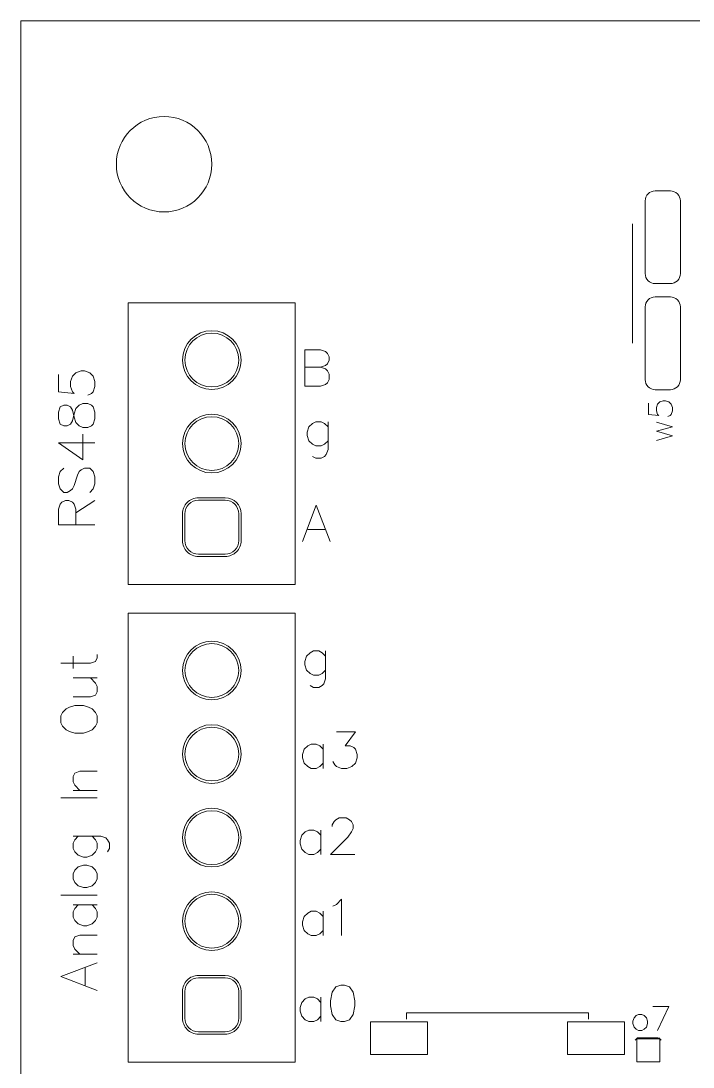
# Model space of a CAD drawing. Header units: millimetres. Extents: x -105 to 95, y -39 to 71.
# Drawn here: x -104.73 to -76.56, y 26.71 to 70.52 of the extents above; entities that cross this region are included whole.
import ezdxf

# ---------------------------------------------------------------- set-up
doc = ezdxf.new("R2010")
doc.units = ezdxf.units.MM
doc.header["$MEASUREMENT"] = 0
for name, color, linetype in [('KeepOutLayer', 7, 'Continuous'), ('MultiLayer', 7, 'Continuous'), ('TopOverlay', 7, 'Continuous')]:
    doc.layers.add(name, color=color, linetype=linetype)

msp = doc.modelspace()

# ---------------------------------------------------------------- linework, layer by layer
at = {"layer": 'KeepOutLayer', "lineweight": 9}
for points in [[(-104.7259, 70.5203), (-104.7259, 70.5203), (95.2741, 70.5203), (95.2741, 70.5203)], [(-104.7259, -39.4797), (-104.7259, -39.4797), (-104.7259, 70.5203), (-104.7259, 70.5203)]]:
    msp.add_open_spline(points, degree=3, dxfattribs=at)
at = {"layer": 'MultiLayer', "lineweight": 9}
for points, knots in [([(-96.7259, 64.5203), (-96.7259, 65.6249), (-97.6213, 66.5203), (-98.7259, 66.5203), (-98.7259, 66.5203), (-99.8305, 66.5203), (-100.7259, 65.6249), (-100.7259, 64.5203), (-100.7259, 64.5203), (-100.7259, 63.4158), (-99.8305, 62.5203), (-98.7259, 62.5203), (-98.7259, 62.5203), (-97.6214, 62.5203), (-96.7259, 63.4157), (-96.7259, 64.5203)], [0, 0, 0, 0, 0.2, 0.2, 0.2, 0.2, 0.4, 0.4, 0.4, 0.4, 0.6, 0.6, 0.6, 0.6, 1, 1, 1, 1]), ([(-77.0893, 62.9828), (-77.0893, 63.094), (-77.1335, 63.2006), (-77.2121, 63.2792), (-77.2121, 63.2792), (-77.2906, 63.3578), (-77.3972, 63.4019), (-77.5084, 63.4019)], [0, 0, 0, 0, 0.3333333, 0.3333333, 0.3333333, 0.3333333, 1, 1, 1, 1]), ([(-78.5625, 59.9378), (-78.5625, 59.8267), (-78.5183, 59.7201), (-78.4397, 59.6415), (-78.4397, 59.6415), (-78.3612, 59.5629), (-78.2546, 59.5187), (-78.1434, 59.5187)], [0, 0, 0, 0, 0.3333333, 0.3333333, 0.3333333, 0.3333333, 1, 1, 1, 1]), ([(-77.5084, 59.5187), (-77.3972, 59.5187), (-77.2906, 59.5629), (-77.2121, 59.6415), (-77.2121, 59.6415), (-77.1335, 59.7201), (-77.0893, 59.8267), (-77.0893, 59.9378)], [0, 0, 0, 0, 0.3333333, 0.3333333, 0.3333333, 0.3333333, 1, 1, 1, 1]), ([(-77.0893, 58.5428), (-77.0893, 58.654), (-77.1335, 58.7606), (-77.2121, 58.8392), (-77.2121, 58.8392), (-77.2906, 58.9178), (-77.3972, 58.9619), (-77.5084, 58.9619)], [0, 0, 0, 0, 0.3333333, 0.3333333, 0.3333333, 0.3333333, 1, 1, 1, 1]), ([(-96.7259, 57.5489), (-97.4045, 57.5489), (-97.9545, 56.9989), (-97.9545, 56.3203), (-97.9545, 56.3203), (-97.9545, 55.6418), (-97.4045, 55.0917), (-96.7259, 55.0917), (-96.7259, 55.0917), (-96.0474, 55.0917), (-95.4973, 55.6418), (-95.4973, 56.3203), (-95.4973, 56.3203), (-95.4973, 56.9989), (-96.0474, 57.5489), (-96.7259, 57.5489)], [0, 0, 0, 0, 0.2, 0.2, 0.2, 0.2, 0.4, 0.4, 0.4, 0.4, 0.6, 0.6, 0.6, 0.6, 1, 1, 1, 1]), ([(-96.7259, 57.4473), (-97.3483, 57.4473), (-97.8529, 56.9428), (-97.8529, 56.3203), (-97.8529, 56.3203), (-97.8529, 55.6979), (-97.3483, 55.1933), (-96.7259, 55.1933), (-96.7259, 55.1933), (-96.1035, 55.1933), (-95.5989, 55.6979), (-95.5989, 56.3203), (-95.5989, 56.3203), (-95.5989, 56.9428), (-96.1035, 57.4473), (-96.7259, 57.4473)], [0, 0, 0, 0, 0.2, 0.2, 0.2, 0.2, 0.4, 0.4, 0.4, 0.4, 0.6, 0.6, 0.6, 0.6, 1, 1, 1, 1]), ([(-78.5625, 55.4978), (-78.5625, 55.3867), (-78.5183, 55.2801), (-78.4397, 55.2015), (-78.4397, 55.2015), (-78.3612, 55.1229), (-78.2546, 55.0787), (-78.1434, 55.0787)], [0, 0, 0, 0, 0.3333333, 0.3333333, 0.3333333, 0.3333333, 1, 1, 1, 1]), ([(-77.5084, 55.0787), (-77.3972, 55.0787), (-77.2906, 55.1229), (-77.2121, 55.2015), (-77.2121, 55.2015), (-77.1335, 55.2801), (-77.0893, 55.3867), (-77.0893, 55.4978)], [0, 0, 0, 0, 0.3333333, 0.3333333, 0.3333333, 0.3333333, 1, 1, 1, 1]), ([(-96.7259, 54.0489), (-97.4045, 54.0489), (-97.9545, 53.4989), (-97.9545, 52.8203), (-97.9545, 52.8203), (-97.9545, 52.1418), (-97.4045, 51.5917), (-96.7259, 51.5917), (-96.7259, 51.5917), (-96.0474, 51.5917), (-95.4973, 52.1418), (-95.4973, 52.8203), (-95.4973, 52.8203), (-95.4973, 53.4988), (-96.0474, 54.0489), (-96.7259, 54.0489)], [0, 0, 0, 0, 0.2, 0.2, 0.2, 0.2, 0.4, 0.4, 0.4, 0.4, 0.6, 0.6, 0.6, 0.6, 1, 1, 1, 1]), ([(-96.7259, 53.9473), (-97.3483, 53.9473), (-97.8529, 53.4427), (-97.8529, 52.8203), (-97.8529, 52.8203), (-97.8529, 52.1979), (-97.3483, 51.6933), (-96.7259, 51.6933), (-96.7259, 51.6933), (-96.1035, 51.6933), (-95.5989, 52.1979), (-95.5989, 52.8203), (-95.5989, 52.8203), (-95.5989, 53.4427), (-96.1035, 53.9473), (-96.7259, 53.9473)], [0, 0, 0, 0, 0.2, 0.2, 0.2, 0.2, 0.4, 0.4, 0.4, 0.4, 0.6, 0.6, 0.6, 0.6, 1, 1, 1, 1]), ([(-97.2894, 50.5489), (-97.4658, 50.5489), (-97.635, 50.4788), (-97.7597, 50.3541), (-97.7597, 50.3541), (-97.8844, 50.2294), (-97.9545, 50.0602), (-97.9545, 49.8838)], [0, 0, 0, 0, 0.3333333, 0.3333333, 0.3333333, 0.3333333, 1, 1, 1, 1]), ([(-97.2894, 50.4473), (-97.4389, 50.4473), (-97.5822, 50.3879), (-97.6879, 50.2823), (-97.6879, 50.2823), (-97.7935, 50.1766), (-97.8529, 50.0332), (-97.8529, 49.8838)], [0, 0, 0, 0, 0.3333333, 0.3333333, 0.3333333, 0.3333333, 1, 1, 1, 1]), ([(-97.9545, 48.7568), (-97.9545, 48.5804), (-97.8844, 48.4112), (-97.7597, 48.2865), (-97.7597, 48.2865), (-97.635, 48.1618), (-97.4658, 48.0917), (-97.2894, 48.0917)], [0, 0, 0, 0, 0.3333333, 0.3333333, 0.3333333, 0.3333333, 1, 1, 1, 1]), ([(-97.8529, 48.7568), (-97.8529, 48.6073), (-97.7935, 48.464), (-97.6879, 48.3583), (-97.6879, 48.3583), (-97.5822, 48.2527), (-97.4389, 48.1933), (-97.2894, 48.1933)], [0, 0, 0, 0, 0.3333333, 0.3333333, 0.3333333, 0.3333333, 1, 1, 1, 1]), ([(-96.1624, 48.0917), (-95.986, 48.0917), (-95.8168, 48.1618), (-95.6921, 48.2865), (-95.6921, 48.2865), (-95.5674, 48.4112), (-95.4973, 48.5804), (-95.4973, 48.7568)], [0, 0, 0, 0, 0.3333333, 0.3333333, 0.3333333, 0.3333333, 1, 1, 1, 1]), ([(-96.1624, 48.1933), (-96.013, 48.1933), (-95.8696, 48.2527), (-95.764, 48.3583), (-95.764, 48.3583), (-95.6583, 48.464), (-95.5989, 48.6073), (-95.5989, 48.7568)], [0, 0, 0, 0, 0.3333333, 0.3333333, 0.3333333, 0.3333333, 1, 1, 1, 1]), ([(-96.7259, 44.5489), (-97.4045, 44.5489), (-97.9545, 43.9988), (-97.9545, 43.3203), (-97.9545, 43.3203), (-97.9545, 42.6418), (-97.4045, 42.0917), (-96.7259, 42.0917), (-96.7259, 42.0917), (-96.0474, 42.0917), (-95.4973, 42.6418), (-95.4973, 43.3203), (-95.4973, 43.3203), (-95.4973, 43.9988), (-96.0474, 44.5489), (-96.7259, 44.5489)], [0, 0, 0, 0, 0.2, 0.2, 0.2, 0.2, 0.4, 0.4, 0.4, 0.4, 0.6, 0.6, 0.6, 0.6, 1, 1, 1, 1]), ([(-96.7259, 44.4473), (-97.3483, 44.4473), (-97.8529, 43.9427), (-97.8529, 43.3203), (-97.8529, 43.3203), (-97.8529, 42.6979), (-97.3483, 42.1933), (-96.7259, 42.1933), (-96.7259, 42.1933), (-96.1035, 42.1933), (-95.5989, 42.6979), (-95.5989, 43.3203), (-95.5989, 43.3203), (-95.5989, 43.9427), (-96.1035, 44.4473), (-96.7259, 44.4473)], [0, 0, 0, 0, 0.2, 0.2, 0.2, 0.2, 0.4, 0.4, 0.4, 0.4, 0.6, 0.6, 0.6, 0.6, 1, 1, 1, 1]), ([(-96.7259, 41.0489), (-97.4045, 41.0489), (-97.9545, 40.4988), (-97.9545, 39.8203), (-97.9545, 39.8203), (-97.9545, 39.1418), (-97.4045, 38.5917), (-96.7259, 38.5917), (-96.7259, 38.5917), (-96.0474, 38.5917), (-95.4973, 39.1417), (-95.4973, 39.8203), (-95.4973, 39.8203), (-95.4973, 40.4988), (-96.0474, 41.0489), (-96.7259, 41.0489)], [0, 0, 0, 0, 0.2, 0.2, 0.2, 0.2, 0.4, 0.4, 0.4, 0.4, 0.6, 0.6, 0.6, 0.6, 1, 1, 1, 1]), ([(-96.7259, 40.9473), (-97.3483, 40.9473), (-97.8529, 40.4427), (-97.8529, 39.8203), (-97.8529, 39.8203), (-97.8529, 39.1979), (-97.3483, 38.6933), (-96.7259, 38.6933), (-96.7259, 38.6933), (-96.1035, 38.6933), (-95.5989, 39.1979), (-95.5989, 39.8203), (-95.5989, 39.8203), (-95.5989, 40.4427), (-96.1035, 40.9473), (-96.7259, 40.9473)], [0, 0, 0, 0, 0.2, 0.2, 0.2, 0.2, 0.4, 0.4, 0.4, 0.4, 0.6, 0.6, 0.6, 0.6, 1, 1, 1, 1]), ([(-96.7259, 37.5489), (-97.4045, 37.5489), (-97.9545, 36.9989), (-97.9545, 36.3203), (-97.9545, 36.3203), (-97.9545, 35.6418), (-97.4045, 35.0917), (-96.7259, 35.0917), (-96.7259, 35.0917), (-96.0474, 35.0917), (-95.4973, 35.6418), (-95.4973, 36.3203), (-95.4973, 36.3203), (-95.4973, 36.9989), (-96.0474, 37.5489), (-96.7259, 37.5489)], [0, 0, 0, 0, 0.2, 0.2, 0.2, 0.2, 0.4, 0.4, 0.4, 0.4, 0.6, 0.6, 0.6, 0.6, 1, 1, 1, 1]), ([(-96.7259, 37.4473), (-97.3483, 37.4473), (-97.8529, 36.9427), (-97.8529, 36.3203), (-97.8529, 36.3203), (-97.8529, 35.6979), (-97.3483, 35.1933), (-96.7259, 35.1933), (-96.7259, 35.1933), (-96.1035, 35.1933), (-95.5989, 35.6979), (-95.5989, 36.3203), (-95.5989, 36.3203), (-95.5989, 36.9427), (-96.1035, 37.4473), (-96.7259, 37.4473)], [0, 0, 0, 0, 0.2, 0.2, 0.2, 0.2, 0.4, 0.4, 0.4, 0.4, 0.6, 0.6, 0.6, 0.6, 1, 1, 1, 1]), ([(-96.7259, 34.0489), (-97.4045, 34.0489), (-97.9545, 33.4988), (-97.9545, 32.8203), (-97.9545, 32.8203), (-97.9545, 32.1418), (-97.4045, 31.5917), (-96.7259, 31.5917), (-96.7259, 31.5917), (-96.0474, 31.5917), (-95.4973, 32.1418), (-95.4973, 32.8203), (-95.4973, 32.8203), (-95.4973, 33.4988), (-96.0474, 34.0489), (-96.7259, 34.0489)], [0, 0, 0, 0, 0.2, 0.2, 0.2, 0.2, 0.4, 0.4, 0.4, 0.4, 0.6, 0.6, 0.6, 0.6, 1, 1, 1, 1]), ([(-96.7259, 33.9473), (-97.3483, 33.9473), (-97.8529, 33.4427), (-97.8529, 32.8203), (-97.8529, 32.8203), (-97.8529, 32.1979), (-97.3483, 31.6933), (-96.7259, 31.6933), (-96.7259, 31.6933), (-96.1035, 31.6933), (-95.5989, 32.1979), (-95.5989, 32.8203), (-95.5989, 32.8203), (-95.5989, 33.4427), (-96.1035, 33.9473), (-96.7259, 33.9473)], [0, 0, 0, 0, 0.2, 0.2, 0.2, 0.2, 0.4, 0.4, 0.4, 0.4, 0.6, 0.6, 0.6, 0.6, 1, 1, 1, 1]), ([(-97.2894, 30.5489), (-97.4658, 30.5489), (-97.635, 30.4789), (-97.7597, 30.3541), (-97.7597, 30.3541), (-97.8844, 30.2294), (-97.9545, 30.0602), (-97.9545, 29.8838)], [0, 0, 0, 0, 0.3333333, 0.3333333, 0.3333333, 0.3333333, 1, 1, 1, 1]), ([(-97.2894, 30.4473), (-97.4389, 30.4473), (-97.5822, 30.388), (-97.6879, 30.2823), (-97.6879, 30.2823), (-97.7935, 30.1766), (-97.8529, 30.0333), (-97.8529, 29.8838)], [0, 0, 0, 0, 0.3333333, 0.3333333, 0.3333333, 0.3333333, 1, 1, 1, 1]), ([(-97.9545, 28.7568), (-97.9545, 28.5804), (-97.8844, 28.4113), (-97.7597, 28.2865), (-97.7597, 28.2865), (-97.635, 28.1618), (-97.4658, 28.0917), (-97.2894, 28.0917)], [0, 0, 0, 0, 0.3333333, 0.3333333, 0.3333333, 0.3333333, 1, 1, 1, 1]), ([(-97.8529, 28.7568), (-97.8529, 28.6074), (-97.7935, 28.4641), (-97.6879, 28.3584), (-97.6879, 28.3584), (-97.5822, 28.2527), (-97.4389, 28.1933), (-97.2894, 28.1933)], [0, 0, 0, 0, 0.3333333, 0.3333333, 0.3333333, 0.3333333, 1, 1, 1, 1]), ([(-96.1624, 28.0917), (-95.986, 28.0917), (-95.8168, 28.1618), (-95.6921, 28.2865), (-95.6921, 28.2865), (-95.5674, 28.4113), (-95.4973, 28.5804), (-95.4973, 28.7568)], [0, 0, 0, 0, 0.3333333, 0.3333333, 0.3333333, 0.3333333, 1, 1, 1, 1]), ([(-96.1624, 28.1933), (-96.013, 28.1933), (-95.8696, 28.2527), (-95.764, 28.3584), (-95.764, 28.3584), (-95.6583, 28.4641), (-95.5989, 28.6074), (-95.5989, 28.7568)], [0, 0, 0, 0, 0.3333333, 0.3333333, 0.3333333, 0.3333333, 1, 1, 1, 1])]:
    msp.add_open_spline(points, degree=3, knots=knots, dxfattribs=at)
for points in [[(-78.1434, 63.4019), (-78.3749, 63.4019), (-78.5625, 63.2143), (-78.5625, 62.9828)], [(-77.5084, 63.4019), (-77.5084, 63.4019), (-78.1434, 63.4019), (-78.1434, 63.4019)], [(-78.5625, 62.9828), (-78.5625, 62.9828), (-78.5625, 59.9378), (-78.5625, 59.9378)], [(-77.0893, 59.9378), (-77.0893, 59.9378), (-77.0893, 62.9828), (-77.0893, 62.9828)], [(-79.0959, 57.0203), (-79.0959, 57.0203), (-79.0959, 62.0203), (-79.0959, 62.0203)], [(-78.1434, 59.5187), (-78.1434, 59.5187), (-77.5084, 59.5187), (-77.5084, 59.5187)], [(-100.2259, 58.7203), (-100.2259, 58.7203), (-93.2259, 58.7203), (-93.2259, 58.7203)], [(-100.2259, 46.9203), (-100.2259, 46.9203), (-100.2259, 58.7203), (-100.2259, 58.7203)], [(-93.2259, 46.9203), (-93.2259, 46.9203), (-93.2259, 58.7203), (-93.2259, 58.7203)], [(-78.1434, 58.9619), (-78.3749, 58.9619), (-78.5625, 58.7743), (-78.5625, 58.5428)], [(-77.5084, 58.9619), (-77.5084, 58.9619), (-78.1434, 58.9619), (-78.1434, 58.9619)], [(-78.5625, 58.5428), (-78.5625, 58.5428), (-78.5625, 55.4978), (-78.5625, 55.4978)], [(-77.0893, 55.4978), (-77.0893, 55.4978), (-77.0893, 58.5428), (-77.0893, 58.5428)], [(-78.1434, 55.0787), (-78.1434, 55.0787), (-77.5084, 55.0787), (-77.5084, 55.0787)], [(-96.1624, 50.5489), (-96.1624, 50.5489), (-97.2894, 50.5489), (-97.2894, 50.5489)], [(-96.1624, 50.4473), (-96.1624, 50.4473), (-97.2894, 50.4473), (-97.2894, 50.4473)], [(-95.4973, 49.8838), (-95.4973, 50.2511), (-95.7951, 50.5489), (-96.1624, 50.5489)], [(-95.5989, 49.8838), (-95.5989, 50.195), (-95.8512, 50.4473), (-96.1624, 50.4473)], [(-97.9545, 49.8838), (-97.9545, 49.8838), (-97.9545, 48.7568), (-97.9545, 48.7568)], [(-97.8529, 49.8838), (-97.8529, 49.8838), (-97.8529, 48.7568), (-97.8529, 48.7568)], [(-95.5989, 48.7568), (-95.5989, 48.7568), (-95.5989, 49.8838), (-95.5989, 49.8838)], [(-95.4973, 48.7568), (-95.4973, 48.7568), (-95.4973, 49.8838), (-95.4973, 49.8838)], [(-97.2894, 48.1933), (-97.2894, 48.1933), (-96.1624, 48.1933), (-96.1624, 48.1933)], [(-97.2894, 48.0917), (-97.2894, 48.0917), (-96.1624, 48.0917), (-96.1624, 48.0917)], [(-100.2259, 46.9203), (-100.2259, 46.9203), (-93.2259, 46.9203), (-93.2259, 46.9203)], [(-100.2259, 26.9203), (-100.2259, 26.9203), (-100.2259, 45.7203), (-100.2259, 45.7203)], [(-100.2259, 45.7203), (-100.2259, 45.7203), (-93.2259, 45.7203), (-93.2259, 45.7203)], [(-93.2259, 26.9203), (-93.2259, 26.9203), (-93.2259, 45.7203), (-93.2259, 45.7203)], [(-96.1624, 30.5489), (-96.1624, 30.5489), (-97.2894, 30.5489), (-97.2894, 30.5489)], [(-96.1624, 30.4473), (-96.1624, 30.4473), (-97.2894, 30.4473), (-97.2894, 30.4473)], [(-95.4973, 29.8838), (-95.4973, 30.2512), (-95.7951, 30.5489), (-96.1624, 30.5489)], [(-95.5989, 29.8838), (-95.5989, 30.195), (-95.8512, 30.4473), (-96.1624, 30.4473)], [(-97.9545, 29.8838), (-97.9545, 29.8838), (-97.9545, 28.7568), (-97.9545, 28.7568)], [(-97.8529, 29.8838), (-97.8529, 29.8838), (-97.8529, 28.7568), (-97.8529, 28.7568)], [(-95.5989, 28.7568), (-95.5989, 28.7568), (-95.5989, 29.8838), (-95.5989, 29.8838)], [(-95.4973, 28.7568), (-95.4973, 28.7568), (-95.4973, 29.8838), (-95.4973, 29.8838)], [(-88.5634, 28.7203), (-88.5634, 28.7203), (-88.5634, 28.9803), (-88.5634, 28.9803)], [(-88.5634, 28.9803), (-88.5634, 28.9803), (-80.9434, 28.9803), (-80.9434, 28.9803)], [(-80.9434, 28.7203), (-80.9434, 28.7203), (-80.9434, 28.9803), (-80.9434, 28.9803)], [(-87.6871, 28.6061), (-87.6871, 28.6061), (-90.0747, 28.6061), (-90.0747, 28.6061)], [(-90.0747, 28.6061), (-90.0747, 28.6061), (-90.0747, 27.2345), (-90.0747, 27.2345)], [(-87.6871, 27.2345), (-87.6871, 27.2345), (-87.6871, 28.6061), (-87.6871, 28.6061)], [(-79.4321, 28.6061), (-79.4321, 28.6061), (-81.8197, 28.6061), (-81.8197, 28.6061)], [(-81.8197, 28.6061), (-81.8197, 28.6061), (-81.8197, 27.2345), (-81.8197, 27.2345)], [(-79.4321, 27.2345), (-79.4321, 27.2345), (-79.4321, 28.6061), (-79.4321, 28.6061)], [(-97.2894, 28.1933), (-97.2894, 28.1933), (-96.1624, 28.1933), (-96.1624, 28.1933)], [(-97.2894, 28.0917), (-97.2894, 28.0917), (-96.1624, 28.0917), (-96.1624, 28.0917)], [(-78.9847, 27.8379), (-78.9847, 27.8379), (-78.8831, 27.9395), (-78.8831, 27.9395)], [(-77.9433, 27.9014), (-77.9433, 27.9014), (-78.9085, 27.9014), (-78.9085, 27.9014)], [(-78.9085, 27.9014), (-78.9085, 27.9014), (-78.9085, 26.9362), (-78.9085, 26.9362)], [(-78.8831, 27.9395), (-78.8831, 27.9395), (-78.0195, 27.9395), (-78.0195, 27.9395)], [(-77.9941, 27.9395), (-77.9941, 27.9395), (-77.8925, 27.8379), (-77.8925, 27.8379)], [(-77.9433, 26.9362), (-77.9433, 26.9362), (-77.9433, 27.9014), (-77.9433, 27.9014)], [(-90.0747, 27.2345), (-90.0747, 27.2345), (-87.6871, 27.2345), (-87.6871, 27.2345)], [(-81.8197, 27.2345), (-81.8197, 27.2345), (-79.4321, 27.2345), (-79.4321, 27.2345)], [(-100.2259, 26.9203), (-100.2259, 26.9203), (-93.2259, 26.9203), (-93.2259, 26.9203)], [(-78.9085, 26.9362), (-78.9085, 26.9362), (-77.9433, 26.9362), (-77.9433, 26.9362)]]:
    msp.add_open_spline(points, degree=3, dxfattribs=at)
at = {"layer": 'TopOverlay', "color": 6, "lineweight": 9}
for points in [[(-92.8259, 56.744), (-92.8259, 56.744), (-92.8259, 55.2203), (-92.8259, 55.2203)], [(-92.8259, 56.744), (-92.8259, 56.744), (-92.1729, 56.744), (-92.1729, 56.744)], [(-92.1729, 56.744), (-92.1729, 56.744), (-91.9552, 56.6714), (-91.9552, 56.6714)], [(-91.9552, 56.6714), (-91.9552, 56.6714), (-91.8827, 56.5989), (-91.8827, 56.5989)], [(-91.8827, 56.5989), (-91.8827, 56.5989), (-91.8101, 56.4538), (-91.8101, 56.4538)], [(-91.9552, 56.091), (-91.9552, 56.091), (-92.1729, 56.0184), (-92.1729, 56.0184)], [(-91.8827, 56.1635), (-91.8827, 56.1635), (-91.9552, 56.091), (-91.9552, 56.091)], [(-91.8101, 56.3087), (-91.8101, 56.3087), (-91.8827, 56.1635), (-91.8827, 56.1635)], [(-91.8101, 56.4538), (-91.8101, 56.4538), (-91.8101, 56.3087), (-91.8101, 56.3087)], [(-103.1496, 55.7182), (-103.1496, 55.7182), (-103.1496, 54.9926), (-103.1496, 54.9926)], [(-102.6417, 55.4279), (-102.6417, 55.4279), (-102.5691, 55.6456), (-102.5691, 55.6456)], [(-102.5691, 55.6456), (-102.5691, 55.6456), (-102.424, 55.7907), (-102.424, 55.7907)], [(-102.424, 55.7907), (-102.424, 55.7907), (-102.2063, 55.8633), (-102.2063, 55.8633)], [(-102.2063, 55.8633), (-102.2063, 55.8633), (-102.0612, 55.8633), (-102.0612, 55.8633)], [(-102.0612, 55.8633), (-102.0612, 55.8633), (-101.8436, 55.7907), (-101.8436, 55.7907)], [(-101.8436, 55.7907), (-101.8436, 55.7907), (-101.6985, 55.6456), (-101.6985, 55.6456)], [(-101.6985, 55.6456), (-101.6985, 55.6456), (-101.6259, 55.4279), (-101.6259, 55.4279)], [(-92.8259, 56.0184), (-92.8259, 56.0184), (-92.1729, 56.0184), (-92.1729, 56.0184)], [(-92.1729, 56.0184), (-92.1729, 56.0184), (-91.9552, 55.9459), (-91.9552, 55.9459)], [(-91.9552, 55.9459), (-91.9552, 55.9459), (-91.8827, 55.8733), (-91.8827, 55.8733)], [(-91.8827, 55.8733), (-91.8827, 55.8733), (-91.8101, 55.7282), (-91.8101, 55.7282)], [(-91.8101, 55.7282), (-91.8101, 55.7282), (-91.8101, 55.5105), (-91.8101, 55.5105)], [(-102.6417, 55.2103), (-102.6417, 55.2103), (-102.6417, 55.4279), (-102.6417, 55.4279)], [(-102.5691, 54.9926), (-102.5691, 54.9926), (-102.6417, 55.2103), (-102.6417, 55.2103)], [(-101.6259, 55.2103), (-101.6259, 55.2103), (-101.6985, 54.9926), (-101.6985, 54.9926)], [(-101.6259, 55.4279), (-101.6259, 55.4279), (-101.6259, 55.2103), (-101.6259, 55.2103)], [(-92.1729, 55.2203), (-92.1729, 55.2203), (-92.8259, 55.2203), (-92.8259, 55.2203)], [(-91.9552, 55.2929), (-91.9552, 55.2929), (-92.1729, 55.2203), (-92.1729, 55.2203)], [(-91.8827, 55.3654), (-91.8827, 55.3654), (-91.9552, 55.2929), (-91.9552, 55.2929)], [(-91.8101, 55.5105), (-91.8101, 55.5105), (-91.8827, 55.3654), (-91.8827, 55.3654)], [(-103.1496, 54.9926), (-103.1496, 54.9926), (-102.4966, 54.92), (-102.4966, 54.92)], [(-102.4966, 54.92), (-102.4966, 54.92), (-102.5691, 54.9926), (-102.5691, 54.9926)], [(-101.771, 54.92), (-101.771, 54.92), (-101.9161, 54.8475), (-101.9161, 54.8475)], [(-101.6985, 54.9926), (-101.6985, 54.9926), (-101.771, 54.92), (-101.771, 54.92)], [(-103.077, 54.3614), (-103.077, 54.3614), (-103.1496, 54.1437), (-103.1496, 54.1437)], [(-102.9319, 54.4339), (-102.9319, 54.4339), (-103.077, 54.3614), (-103.077, 54.3614)], [(-102.7868, 54.4339), (-102.7868, 54.4339), (-102.9319, 54.4339), (-102.9319, 54.4339)], [(-102.6417, 54.3614), (-102.6417, 54.3614), (-102.7868, 54.4339), (-102.7868, 54.4339)], [(-102.5691, 54.2163), (-102.5691, 54.2163), (-102.6417, 54.3614), (-102.6417, 54.3614)], [(-102.424, 54.2888), (-102.424, 54.2888), (-102.2789, 54.4339), (-102.2789, 54.4339)], [(-102.2789, 54.4339), (-102.2789, 54.4339), (-102.1338, 54.5065), (-102.1338, 54.5065)], [(-102.1338, 54.5065), (-102.1338, 54.5065), (-101.9161, 54.5065), (-101.9161, 54.5065)], [(-101.9161, 54.5065), (-101.9161, 54.5065), (-101.771, 54.4339), (-101.771, 54.4339)], [(-101.771, 54.4339), (-101.771, 54.4339), (-101.6985, 54.3614), (-101.6985, 54.3614)], [(-101.6985, 54.3614), (-101.6985, 54.3614), (-101.6259, 54.1437), (-101.6259, 54.1437)], [(-78.4257, 54.5198), (-78.4257, 54.5198), (-78.4257, 54.0437), (-78.4257, 54.0437)], [(-78.0924, 54.3294), (-78.0924, 54.3294), (-78.0448, 54.4722), (-78.0448, 54.4722)], [(-78.0924, 54.1866), (-78.0924, 54.1866), (-78.0924, 54.3294), (-78.0924, 54.3294)], [(-78.0448, 54.4722), (-78.0448, 54.4722), (-77.9496, 54.5674), (-77.9496, 54.5674)], [(-77.9496, 54.5674), (-77.9496, 54.5674), (-77.8068, 54.615), (-77.8068, 54.615)], [(-77.8068, 54.615), (-77.8068, 54.615), (-77.7116, 54.615), (-77.7116, 54.615)], [(-77.7116, 54.615), (-77.7116, 54.615), (-77.5687, 54.5674), (-77.5687, 54.5674)], [(-77.5687, 54.5674), (-77.5687, 54.5674), (-77.4735, 54.4722), (-77.4735, 54.4722)], [(-77.4735, 54.4722), (-77.4735, 54.4722), (-77.4259, 54.3294), (-77.4259, 54.3294)], [(-77.4259, 54.3294), (-77.4259, 54.3294), (-77.4259, 54.1866), (-77.4259, 54.1866)], [(-103.1496, 54.1437), (-103.1496, 54.1437), (-103.1496, 53.8535), (-103.1496, 53.8535)], [(-102.4966, 53.926), (-102.4966, 53.926), (-102.5691, 54.2163), (-102.5691, 54.2163)], [(-102.5691, 53.7809), (-102.5691, 53.7809), (-102.4966, 54.0711), (-102.4966, 54.0711)], [(-102.4966, 54.0711), (-102.4966, 54.0711), (-102.424, 54.2888), (-102.424, 54.2888)], [(-102.424, 53.7084), (-102.424, 53.7084), (-102.4966, 53.926), (-102.4966, 53.926)], [(-101.6259, 54.1437), (-101.6259, 54.1437), (-101.6259, 53.8535), (-101.6259, 53.8535)], [(-78.4257, 54.0437), (-78.4257, 54.0437), (-77.9972, 53.9961), (-77.9972, 53.9961)], [(-78.0448, 54.0437), (-78.0448, 54.0437), (-78.0924, 54.1866), (-78.0924, 54.1866)], [(-77.9972, 53.9961), (-77.9972, 53.9961), (-78.0448, 54.0437), (-78.0448, 54.0437)], [(-77.5211, 53.9961), (-77.5211, 53.9961), (-77.6163, 53.9485), (-77.6163, 53.9485)], [(-77.4735, 54.0437), (-77.4735, 54.0437), (-77.5211, 53.9961), (-77.5211, 53.9961)], [(-77.4259, 54.1866), (-77.4259, 54.1866), (-77.4735, 54.0437), (-77.4735, 54.0437)], [(-103.1496, 53.8535), (-103.1496, 53.8535), (-103.077, 53.6358), (-103.077, 53.6358)], [(-103.077, 53.6358), (-103.077, 53.6358), (-102.9319, 53.5633), (-102.9319, 53.5633)], [(-102.9319, 53.5633), (-102.9319, 53.5633), (-102.7868, 53.5633), (-102.7868, 53.5633)], [(-102.7868, 53.5633), (-102.7868, 53.5633), (-102.6417, 53.6358), (-102.6417, 53.6358)], [(-102.6417, 53.6358), (-102.6417, 53.6358), (-102.5691, 53.7809), (-102.5691, 53.7809)], [(-102.2789, 53.5633), (-102.2789, 53.5633), (-102.424, 53.7084), (-102.424, 53.7084)], [(-102.1338, 53.4907), (-102.1338, 53.4907), (-102.2789, 53.5633), (-102.2789, 53.5633)], [(-101.9161, 53.4907), (-101.9161, 53.4907), (-102.1338, 53.4907), (-102.1338, 53.4907)], [(-101.771, 53.5633), (-101.771, 53.5633), (-101.9161, 53.4907), (-101.9161, 53.4907)], [(-101.6985, 53.6358), (-101.6985, 53.6358), (-101.771, 53.5633), (-101.771, 53.5633)], [(-101.6259, 53.8535), (-101.6259, 53.8535), (-101.6985, 53.6358), (-101.6985, 53.6358)], [(-92.6533, 53.5184), (-92.6533, 53.5184), (-92.7259, 53.3008), (-92.7259, 53.3008)], [(-92.5082, 53.6635), (-92.5082, 53.6635), (-92.6533, 53.5184), (-92.6533, 53.5184)], [(-92.3631, 53.7361), (-92.3631, 53.7361), (-92.5082, 53.6635), (-92.5082, 53.6635)], [(-92.1455, 53.7361), (-92.1455, 53.7361), (-92.3631, 53.7361), (-92.3631, 53.7361)], [(-92.0003, 53.6635), (-92.0003, 53.6635), (-92.1455, 53.7361), (-92.1455, 53.7361)], [(-91.8552, 53.5184), (-91.8552, 53.5184), (-92.0003, 53.6635), (-92.0003, 53.6635)], [(-91.8552, 53.7361), (-91.8552, 53.7361), (-91.8552, 52.5752), (-91.8552, 52.5752)], [(-78.0924, 53.7152), (-78.0924, 53.7152), (-77.4259, 53.5248), (-77.4259, 53.5248)], [(-78.0924, 53.3344), (-78.0924, 53.3344), (-77.4259, 53.5248), (-77.4259, 53.5248)], [(-102.1338, 52.1339), (-102.1338, 52.1339), (-102.1338, 53.2222), (-102.1338, 53.2222)], [(-92.7259, 53.3008), (-92.7259, 53.3008), (-92.7259, 53.1556), (-92.7259, 53.1556)], [(-92.7259, 53.1556), (-92.7259, 53.1556), (-92.6533, 52.938), (-92.6533, 52.938)], [(-78.0924, 53.3344), (-78.0924, 53.3344), (-77.4259, 53.1439), (-77.4259, 53.1439)], [(-78.0924, 52.9535), (-78.0924, 52.9535), (-77.4259, 53.1439), (-77.4259, 53.1439)], [(-103.1496, 52.8595), (-103.1496, 52.8595), (-102.1338, 52.1339), (-102.1338, 52.1339)], [(-103.1496, 52.8595), (-103.1496, 52.8595), (-101.6259, 52.8595), (-101.6259, 52.8595)], [(-92.6533, 52.938), (-92.6533, 52.938), (-92.5082, 52.7929), (-92.5082, 52.7929)], [(-92.5082, 52.7929), (-92.5082, 52.7929), (-92.3631, 52.7203), (-92.3631, 52.7203)], [(-92.3631, 52.7203), (-92.3631, 52.7203), (-92.1455, 52.7203), (-92.1455, 52.7203)], [(-92.1455, 52.7203), (-92.1455, 52.7203), (-92.0003, 52.7929), (-92.0003, 52.7929)], [(-92.0003, 52.7929), (-92.0003, 52.7929), (-91.8552, 52.938), (-91.8552, 52.938)], [(-91.8552, 52.5752), (-91.8552, 52.5752), (-91.9278, 52.3575), (-91.9278, 52.3575)], [(-92.3631, 52.2124), (-92.3631, 52.2124), (-92.5082, 52.285), (-92.5082, 52.285)], [(-92.1455, 52.2124), (-92.1455, 52.2124), (-92.3631, 52.2124), (-92.3631, 52.2124)], [(-92.0003, 52.285), (-92.0003, 52.285), (-92.1455, 52.2124), (-92.1455, 52.2124)], [(-91.9278, 52.3575), (-91.9278, 52.3575), (-92.0003, 52.285), (-92.0003, 52.285)], [(-102.9319, 51.7929), (-102.9319, 51.7929), (-103.077, 51.6478), (-103.077, 51.6478)], [(-102.2789, 51.6478), (-102.2789, 51.6478), (-102.2063, 51.7203), (-102.2063, 51.7203)], [(-102.2063, 51.7203), (-102.2063, 51.7203), (-102.0612, 51.7929), (-102.0612, 51.7929)], [(-102.0612, 51.7929), (-102.0612, 51.7929), (-101.8436, 51.7929), (-101.8436, 51.7929)], [(-101.8436, 51.7929), (-101.8436, 51.7929), (-101.6985, 51.6478), (-101.6985, 51.6478)], [(-103.077, 51.6478), (-103.077, 51.6478), (-103.1496, 51.4301), (-103.1496, 51.4301)], [(-103.1496, 51.4301), (-103.1496, 51.4301), (-103.1496, 51.1399), (-103.1496, 51.1399)], [(-102.4966, 51.0673), (-102.4966, 51.0673), (-102.3515, 51.5027), (-102.3515, 51.5027)], [(-102.3515, 51.5027), (-102.3515, 51.5027), (-102.2789, 51.6478), (-102.2789, 51.6478)], [(-101.6985, 51.6478), (-101.6985, 51.6478), (-101.6259, 51.4301), (-101.6259, 51.4301)], [(-101.6259, 51.4301), (-101.6259, 51.4301), (-101.6259, 51.1399), (-101.6259, 51.1399)], [(-103.1496, 51.1399), (-103.1496, 51.1399), (-103.077, 50.9222), (-103.077, 50.9222)], [(-103.077, 50.9222), (-103.077, 50.9222), (-102.9319, 50.7771), (-102.9319, 50.7771)], [(-102.7868, 50.7771), (-102.7868, 50.7771), (-102.6417, 50.8497), (-102.6417, 50.8497)], [(-102.6417, 50.8497), (-102.6417, 50.8497), (-102.5691, 50.9222), (-102.5691, 50.9222)], [(-102.5691, 50.9222), (-102.5691, 50.9222), (-102.4966, 51.0673), (-102.4966, 51.0673)], [(-101.6985, 50.9222), (-101.6985, 50.9222), (-101.8436, 50.7771), (-101.8436, 50.7771)], [(-101.6259, 51.1399), (-101.6259, 51.1399), (-101.6985, 50.9222), (-101.6985, 50.9222)], [(-103.0045, 50.3635), (-103.0045, 50.3635), (-102.8593, 50.4361), (-102.8593, 50.4361)], [(-102.9319, 50.7771), (-102.9319, 50.7771), (-102.7868, 50.7771), (-102.7868, 50.7771)], [(-102.8593, 50.4361), (-102.8593, 50.4361), (-102.7142, 50.4361), (-102.7142, 50.4361)], [(-102.7142, 50.4361), (-102.7142, 50.4361), (-102.5691, 50.3635), (-102.5691, 50.3635)], [(-102.424, 49.9282), (-102.424, 49.9282), (-101.6259, 50.4361), (-101.6259, 50.4361)], [(-103.1496, 50.0733), (-103.1496, 50.0733), (-103.077, 50.291), (-103.077, 50.291)], [(-103.1496, 49.4203), (-103.1496, 49.4203), (-103.1496, 50.0733), (-103.1496, 50.0733)], [(-103.077, 50.291), (-103.077, 50.291), (-103.0045, 50.3635), (-103.0045, 50.3635)], [(-102.5691, 50.3635), (-102.5691, 50.3635), (-102.4966, 50.291), (-102.4966, 50.291)], [(-102.4966, 50.291), (-102.4966, 50.291), (-102.424, 50.0733), (-102.424, 50.0733)], [(-102.424, 50.0733), (-102.424, 50.0733), (-102.424, 49.4203), (-102.424, 49.4203)], [(-92.3455, 50.244), (-92.3455, 50.244), (-92.9259, 48.7203), (-92.9259, 48.7203)], [(-91.765, 48.7203), (-91.765, 48.7203), (-92.3455, 50.244), (-92.3455, 50.244)], [(-103.1496, 49.4203), (-103.1496, 49.4203), (-101.6259, 49.4203), (-101.6259, 49.4203)], [(-92.7082, 49.2282), (-92.7082, 49.2282), (-91.9827, 49.2282), (-91.9827, 49.2282)], [(-102.5417, 43.4085), (-102.5417, 43.4085), (-102.5417, 43.9163), (-102.5417, 43.9163)], [(-101.5985, 43.6987), (-101.5985, 43.6987), (-101.5259, 43.8438), (-101.5259, 43.8438)], [(-101.5259, 43.8438), (-101.5259, 43.8438), (-101.5259, 43.9889), (-101.5259, 43.9889)], [(-92.7533, 43.9184), (-92.7533, 43.9184), (-92.8259, 43.7008), (-92.8259, 43.7008)], [(-92.6082, 44.0635), (-92.6082, 44.0635), (-92.7533, 43.9184), (-92.7533, 43.9184)], [(-92.4631, 44.1361), (-92.4631, 44.1361), (-92.6082, 44.0635), (-92.6082, 44.0635)], [(-92.2455, 44.1361), (-92.2455, 44.1361), (-92.4631, 44.1361), (-92.4631, 44.1361)], [(-92.1003, 44.0635), (-92.1003, 44.0635), (-92.2455, 44.1361), (-92.2455, 44.1361)], [(-91.9552, 43.9184), (-91.9552, 43.9184), (-92.1003, 44.0635), (-92.1003, 44.0635)], [(-91.9552, 44.1361), (-91.9552, 44.1361), (-91.9552, 42.9752), (-91.9552, 42.9752)], [(-103.0496, 43.6261), (-103.0496, 43.6261), (-101.8161, 43.6261), (-101.8161, 43.6261)], [(-101.8161, 43.6261), (-101.8161, 43.6261), (-101.5985, 43.6987), (-101.5985, 43.6987)], [(-92.8259, 43.7008), (-92.8259, 43.7008), (-92.8259, 43.5556), (-92.8259, 43.5556)], [(-92.8259, 43.5556), (-92.8259, 43.5556), (-92.7533, 43.338), (-92.7533, 43.338)], [(-102.5417, 43.0094), (-102.5417, 43.0094), (-101.5259, 43.0094), (-101.5259, 43.0094)], [(-101.5985, 42.7917), (-101.5985, 42.7917), (-101.8161, 43.0094), (-101.8161, 43.0094)], [(-92.7533, 43.338), (-92.7533, 43.338), (-92.6082, 43.1929), (-92.6082, 43.1929)], [(-92.6082, 43.1929), (-92.6082, 43.1929), (-92.4631, 43.1203), (-92.4631, 43.1203)], [(-92.4631, 43.1203), (-92.4631, 43.1203), (-92.2455, 43.1203), (-92.2455, 43.1203)], [(-92.2455, 43.1203), (-92.2455, 43.1203), (-92.1003, 43.1929), (-92.1003, 43.1929)], [(-92.1003, 43.1929), (-92.1003, 43.1929), (-91.9552, 43.338), (-91.9552, 43.338)], [(-91.9552, 42.9752), (-91.9552, 42.9752), (-92.0278, 42.7575), (-92.0278, 42.7575)], [(-101.5259, 42.6466), (-101.5259, 42.6466), (-101.5985, 42.7917), (-101.5985, 42.7917)], [(-101.5259, 42.4289), (-101.5259, 42.4289), (-101.5259, 42.6466), (-101.5259, 42.6466)], [(-92.4631, 42.6124), (-92.4631, 42.6124), (-92.6082, 42.685), (-92.6082, 42.685)], [(-92.2455, 42.6124), (-92.2455, 42.6124), (-92.4631, 42.6124), (-92.4631, 42.6124)], [(-92.1003, 42.685), (-92.1003, 42.685), (-92.2455, 42.6124), (-92.2455, 42.6124)], [(-92.0278, 42.7575), (-92.0278, 42.7575), (-92.1003, 42.685), (-92.1003, 42.685)], [(-102.5417, 42.2113), (-102.5417, 42.2113), (-101.8161, 42.2113), (-101.8161, 42.2113)], [(-101.8161, 42.2113), (-101.8161, 42.2113), (-101.5985, 42.2838), (-101.5985, 42.2838)], [(-101.5985, 42.2838), (-101.5985, 42.2838), (-101.5259, 42.4289), (-101.5259, 42.4289)], [(-102.8319, 41.7106), (-102.8319, 41.7106), (-102.977, 41.5655), (-102.977, 41.5655)], [(-102.6868, 41.7832), (-102.6868, 41.7832), (-102.8319, 41.7106), (-102.8319, 41.7106)], [(-102.4691, 41.8558), (-102.4691, 41.8558), (-102.6868, 41.7832), (-102.6868, 41.7832)], [(-102.1063, 41.8558), (-102.1063, 41.8558), (-102.4691, 41.8558), (-102.4691, 41.8558)], [(-101.8887, 41.7832), (-101.8887, 41.7832), (-102.1063, 41.8558), (-102.1063, 41.8558)], [(-101.7436, 41.7106), (-101.7436, 41.7106), (-101.8887, 41.7832), (-101.8887, 41.7832)], [(-101.5985, 41.5655), (-101.5985, 41.5655), (-101.7436, 41.7106), (-101.7436, 41.7106)], [(-102.977, 41.5655), (-102.977, 41.5655), (-103.0496, 41.4204), (-103.0496, 41.4204)], [(-103.0496, 41.4204), (-103.0496, 41.4204), (-103.0496, 41.1302), (-103.0496, 41.1302)], [(-101.5259, 41.4204), (-101.5259, 41.4204), (-101.5985, 41.5655), (-101.5985, 41.5655)], [(-101.5259, 41.1302), (-101.5259, 41.1302), (-101.5259, 41.4204), (-101.5259, 41.4204)], [(-103.0496, 41.1302), (-103.0496, 41.1302), (-102.977, 40.9851), (-102.977, 40.9851)], [(-102.977, 40.9851), (-102.977, 40.9851), (-102.8319, 40.84), (-102.8319, 40.84)], [(-102.8319, 40.84), (-102.8319, 40.84), (-102.6868, 40.7674), (-102.6868, 40.7674)], [(-102.6868, 40.7674), (-102.6868, 40.7674), (-102.4691, 40.6949), (-102.4691, 40.6949)], [(-102.1063, 40.6949), (-102.1063, 40.6949), (-101.8887, 40.7674), (-101.8887, 40.7674)], [(-101.8887, 40.7674), (-101.8887, 40.7674), (-101.7436, 40.84), (-101.7436, 40.84)], [(-101.7436, 40.84), (-101.7436, 40.84), (-101.5985, 40.9851), (-101.5985, 40.9851)], [(-101.5985, 40.9851), (-101.5985, 40.9851), (-101.5259, 41.1302), (-101.5259, 41.1302)], [(-91.5038, 40.744), (-91.5038, 40.744), (-90.7057, 40.744), (-90.7057, 40.744)], [(-90.7057, 40.744), (-90.7057, 40.744), (-91.141, 40.1635), (-91.141, 40.1635)], [(-102.4691, 40.6949), (-102.4691, 40.6949), (-102.1063, 40.6949), (-102.1063, 40.6949)], [(-92.8533, 40.0184), (-92.8533, 40.0184), (-92.9259, 39.8008), (-92.9259, 39.8008)], [(-92.7082, 40.1635), (-92.7082, 40.1635), (-92.8533, 40.0184), (-92.8533, 40.0184)], [(-92.5631, 40.2361), (-92.5631, 40.2361), (-92.7082, 40.1635), (-92.7082, 40.1635)], [(-92.3455, 40.2361), (-92.3455, 40.2361), (-92.5631, 40.2361), (-92.5631, 40.2361)], [(-92.2003, 40.1635), (-92.2003, 40.1635), (-92.3455, 40.2361), (-92.3455, 40.2361)], [(-92.0552, 40.0184), (-92.0552, 40.0184), (-92.2003, 40.1635), (-92.2003, 40.1635)], [(-92.0552, 40.2361), (-92.0552, 40.2361), (-92.0552, 39.2203), (-92.0552, 39.2203)], [(-91.141, 40.1635), (-91.141, 40.1635), (-90.9234, 40.1635), (-90.9234, 40.1635)], [(-90.9234, 40.1635), (-90.9234, 40.1635), (-90.7782, 40.091), (-90.7782, 40.091)], [(-90.7782, 40.091), (-90.7782, 40.091), (-90.7057, 40.0184), (-90.7057, 40.0184)], [(-90.7057, 40.0184), (-90.7057, 40.0184), (-90.6331, 39.8008), (-90.6331, 39.8008)], [(-92.9259, 39.8008), (-92.9259, 39.8008), (-92.9259, 39.6556), (-92.9259, 39.6556)], [(-92.9259, 39.6556), (-92.9259, 39.6556), (-92.8533, 39.438), (-92.8533, 39.438)], [(-92.8533, 39.438), (-92.8533, 39.438), (-92.7082, 39.2929), (-92.7082, 39.2929)], [(-92.2003, 39.2929), (-92.2003, 39.2929), (-92.0552, 39.438), (-92.0552, 39.438)], [(-91.5764, 39.3654), (-91.5764, 39.3654), (-91.6489, 39.5105), (-91.6489, 39.5105)], [(-90.7057, 39.438), (-90.7057, 39.438), (-90.8508, 39.2929), (-90.8508, 39.2929)], [(-90.6331, 39.6556), (-90.6331, 39.6556), (-90.7057, 39.438), (-90.7057, 39.438)], [(-90.6331, 39.8008), (-90.6331, 39.8008), (-90.6331, 39.6556), (-90.6331, 39.6556)], [(-102.5417, 38.881), (-102.5417, 38.881), (-102.4691, 39.0261), (-102.4691, 39.0261)], [(-102.4691, 39.0261), (-102.4691, 39.0261), (-102.2515, 39.0986), (-102.2515, 39.0986)], [(-102.2515, 39.0986), (-102.2515, 39.0986), (-101.5259, 39.0986), (-101.5259, 39.0986)], [(-92.7082, 39.2929), (-92.7082, 39.2929), (-92.5631, 39.2203), (-92.5631, 39.2203)], [(-92.5631, 39.2203), (-92.5631, 39.2203), (-92.3455, 39.2203), (-92.3455, 39.2203)], [(-92.3455, 39.2203), (-92.3455, 39.2203), (-92.2003, 39.2929), (-92.2003, 39.2929)], [(-91.5038, 39.2929), (-91.5038, 39.2929), (-91.5764, 39.3654), (-91.5764, 39.3654)], [(-91.2861, 39.2203), (-91.2861, 39.2203), (-91.5038, 39.2929), (-91.5038, 39.2929)], [(-91.0685, 39.2203), (-91.0685, 39.2203), (-91.2861, 39.2203), (-91.2861, 39.2203)], [(-90.8508, 39.2929), (-90.8508, 39.2929), (-91.0685, 39.2203), (-91.0685, 39.2203)], [(-102.5417, 38.6633), (-102.5417, 38.6633), (-102.5417, 38.881), (-102.5417, 38.881)], [(-102.4691, 38.5182), (-102.4691, 38.5182), (-102.5417, 38.6633), (-102.5417, 38.6633)], [(-102.5417, 38.3005), (-102.5417, 38.3005), (-101.5259, 38.3005), (-101.5259, 38.3005)], [(-102.2515, 38.3005), (-102.2515, 38.3005), (-102.4691, 38.5182), (-102.4691, 38.5182)], [(-103.0496, 37.9813), (-103.0496, 37.9813), (-101.5259, 37.9813), (-101.5259, 37.9813)], [(-91.6764, 36.8538), (-91.6764, 36.8538), (-91.6038, 36.9989), (-91.6038, 36.9989)], [(-91.6764, 36.7812), (-91.6764, 36.7812), (-91.6764, 36.8538), (-91.6764, 36.8538)], [(-91.6038, 36.9989), (-91.6038, 36.9989), (-91.5313, 37.0714), (-91.5313, 37.0714)], [(-91.5313, 37.0714), (-91.5313, 37.0714), (-91.3861, 37.144), (-91.3861, 37.144)], [(-91.3861, 37.144), (-91.3861, 37.144), (-91.0959, 37.144), (-91.0959, 37.144)], [(-91.0959, 37.144), (-91.0959, 37.144), (-90.9508, 37.0714), (-90.9508, 37.0714)], [(-90.9508, 37.0714), (-90.9508, 37.0714), (-90.8782, 36.9989), (-90.8782, 36.9989)], [(-90.8782, 36.9989), (-90.8782, 36.9989), (-90.8057, 36.8538), (-90.8057, 36.8538)], [(-90.8057, 36.8538), (-90.8057, 36.8538), (-90.8057, 36.7087), (-90.8057, 36.7087)], [(-102.5417, 36.3778), (-102.5417, 36.3778), (-101.3808, 36.3778), (-101.3808, 36.3778)], [(-102.324, 36.3778), (-102.324, 36.3778), (-102.4691, 36.2327), (-102.4691, 36.2327)], [(-101.5985, 36.2327), (-101.5985, 36.2327), (-101.7436, 36.3778), (-101.7436, 36.3778)], [(-101.3808, 36.3778), (-101.3808, 36.3778), (-101.1631, 36.3052), (-101.1631, 36.3052)], [(-92.9533, 36.4184), (-92.9533, 36.4184), (-93.0259, 36.2008), (-93.0259, 36.2008)], [(-92.8082, 36.5635), (-92.8082, 36.5635), (-92.9533, 36.4184), (-92.9533, 36.4184)], [(-92.6631, 36.6361), (-92.6631, 36.6361), (-92.8082, 36.5635), (-92.8082, 36.5635)], [(-92.4455, 36.6361), (-92.4455, 36.6361), (-92.6631, 36.6361), (-92.6631, 36.6361)], [(-92.3003, 36.5635), (-92.3003, 36.5635), (-92.4455, 36.6361), (-92.4455, 36.6361)], [(-92.1552, 36.4184), (-92.1552, 36.4184), (-92.3003, 36.5635), (-92.3003, 36.5635)], [(-92.1552, 36.6361), (-92.1552, 36.6361), (-92.1552, 35.6203), (-92.1552, 35.6203)], [(-90.8782, 36.5635), (-90.8782, 36.5635), (-91.0234, 36.3459), (-91.0234, 36.3459)], [(-90.8057, 36.7087), (-90.8057, 36.7087), (-90.8782, 36.5635), (-90.8782, 36.5635)], [(-102.4691, 36.2327), (-102.4691, 36.2327), (-102.5417, 36.0876), (-102.5417, 36.0876)], [(-102.5417, 36.0876), (-102.5417, 36.0876), (-102.5417, 35.8699), (-102.5417, 35.8699)], [(-101.5259, 36.0876), (-101.5259, 36.0876), (-101.5985, 36.2327), (-101.5985, 36.2327)], [(-101.5259, 35.8699), (-101.5259, 35.8699), (-101.5259, 36.0876), (-101.5259, 36.0876)], [(-101.1631, 36.3052), (-101.1631, 36.3052), (-101.0906, 36.2327), (-101.0906, 36.2327)], [(-101.0906, 36.2327), (-101.0906, 36.2327), (-101.018, 36.0876), (-101.018, 36.0876)], [(-101.018, 36.0876), (-101.018, 36.0876), (-101.018, 35.8699), (-101.018, 35.8699)], [(-93.0259, 36.2008), (-93.0259, 36.2008), (-93.0259, 36.0556), (-93.0259, 36.0556)], [(-93.0259, 36.0556), (-93.0259, 36.0556), (-92.9533, 35.838), (-92.9533, 35.838)], [(-91.0234, 36.3459), (-91.0234, 36.3459), (-91.7489, 35.6203), (-91.7489, 35.6203)], [(-102.5417, 35.8699), (-102.5417, 35.8699), (-102.4691, 35.7248), (-102.4691, 35.7248)], [(-102.4691, 35.7248), (-102.4691, 35.7248), (-102.324, 35.5797), (-102.324, 35.5797)], [(-102.324, 35.5797), (-102.324, 35.5797), (-102.1063, 35.5071), (-102.1063, 35.5071)], [(-102.1063, 35.5071), (-102.1063, 35.5071), (-101.9612, 35.5071), (-101.9612, 35.5071)], [(-101.9612, 35.5071), (-101.9612, 35.5071), (-101.7436, 35.5797), (-101.7436, 35.5797)], [(-101.7436, 35.5797), (-101.7436, 35.5797), (-101.5985, 35.7248), (-101.5985, 35.7248)], [(-101.5985, 35.7248), (-101.5985, 35.7248), (-101.5259, 35.8699), (-101.5259, 35.8699)], [(-101.018, 35.8699), (-101.018, 35.8699), (-101.0906, 35.7248), (-101.0906, 35.7248)], [(-92.9533, 35.838), (-92.9533, 35.838), (-92.8082, 35.6929), (-92.8082, 35.6929)], [(-92.8082, 35.6929), (-92.8082, 35.6929), (-92.6631, 35.6203), (-92.6631, 35.6203)], [(-92.6631, 35.6203), (-92.6631, 35.6203), (-92.4455, 35.6203), (-92.4455, 35.6203)], [(-92.4455, 35.6203), (-92.4455, 35.6203), (-92.3003, 35.6929), (-92.3003, 35.6929)], [(-92.3003, 35.6929), (-92.3003, 35.6929), (-92.1552, 35.838), (-92.1552, 35.838)], [(-91.7489, 35.6203), (-91.7489, 35.6203), (-90.7331, 35.6203), (-90.7331, 35.6203)], [(-102.324, 35.1008), (-102.324, 35.1008), (-102.4691, 34.9557), (-102.4691, 34.9557)], [(-102.1063, 35.1734), (-102.1063, 35.1734), (-102.324, 35.1008), (-102.324, 35.1008)], [(-101.9612, 35.1734), (-101.9612, 35.1734), (-102.1063, 35.1734), (-102.1063, 35.1734)], [(-101.7436, 35.1008), (-101.7436, 35.1008), (-101.9612, 35.1734), (-101.9612, 35.1734)], [(-101.5985, 34.9557), (-101.5985, 34.9557), (-101.7436, 35.1008), (-101.7436, 35.1008)], [(-102.4691, 34.9557), (-102.4691, 34.9557), (-102.5417, 34.8106), (-102.5417, 34.8106)], [(-102.5417, 34.8106), (-102.5417, 34.8106), (-102.5417, 34.5929), (-102.5417, 34.5929)], [(-101.5259, 34.8106), (-101.5259, 34.8106), (-101.5985, 34.9557), (-101.5985, 34.9557)], [(-101.5259, 34.5929), (-101.5259, 34.5929), (-101.5259, 34.8106), (-101.5259, 34.8106)], [(-102.5417, 34.5929), (-102.5417, 34.5929), (-102.4691, 34.4478), (-102.4691, 34.4478)], [(-102.4691, 34.4478), (-102.4691, 34.4478), (-102.324, 34.3027), (-102.324, 34.3027)], [(-102.324, 34.3027), (-102.324, 34.3027), (-102.1063, 34.2301), (-102.1063, 34.2301)], [(-102.1063, 34.2301), (-102.1063, 34.2301), (-101.9612, 34.2301), (-101.9612, 34.2301)], [(-101.9612, 34.2301), (-101.9612, 34.2301), (-101.7436, 34.3027), (-101.7436, 34.3027)], [(-101.7436, 34.3027), (-101.7436, 34.3027), (-101.5985, 34.4478), (-101.5985, 34.4478)], [(-101.5985, 34.4478), (-101.5985, 34.4478), (-101.5259, 34.5929), (-101.5259, 34.5929)], [(-103.0496, 33.9109), (-103.0496, 33.9109), (-101.5259, 33.9109), (-101.5259, 33.9109)], [(-91.5038, 33.5263), (-91.5038, 33.5263), (-91.2861, 33.744), (-91.2861, 33.744)], [(-91.2861, 33.744), (-91.2861, 33.744), (-91.2861, 32.2203), (-91.2861, 32.2203)], [(-102.5417, 33.5046), (-102.5417, 33.5046), (-101.5259, 33.5046), (-101.5259, 33.5046)], [(-102.4691, 33.3595), (-102.4691, 33.3595), (-102.5417, 33.2143), (-102.5417, 33.2143)], [(-102.324, 33.5046), (-102.324, 33.5046), (-102.4691, 33.3595), (-102.4691, 33.3595)], [(-101.5985, 33.3595), (-101.5985, 33.3595), (-101.7436, 33.5046), (-101.7436, 33.5046)], [(-101.5259, 33.2143), (-101.5259, 33.2143), (-101.5985, 33.3595), (-101.5985, 33.3595)], [(-91.6489, 33.4538), (-91.6489, 33.4538), (-91.5038, 33.5263), (-91.5038, 33.5263)], [(-102.5417, 33.2143), (-102.5417, 33.2143), (-102.5417, 32.9967), (-102.5417, 32.9967)], [(-102.5417, 32.9967), (-102.5417, 32.9967), (-102.4691, 32.8516), (-102.4691, 32.8516)], [(-101.5985, 32.8516), (-101.5985, 32.8516), (-101.5259, 32.9967), (-101.5259, 32.9967)], [(-101.5259, 32.9967), (-101.5259, 32.9967), (-101.5259, 33.2143), (-101.5259, 33.2143)], [(-92.8533, 33.0184), (-92.8533, 33.0184), (-92.9259, 32.8008), (-92.9259, 32.8008)], [(-92.7082, 33.1635), (-92.7082, 33.1635), (-92.8533, 33.0184), (-92.8533, 33.0184)], [(-92.5631, 33.2361), (-92.5631, 33.2361), (-92.7082, 33.1635), (-92.7082, 33.1635)], [(-92.3455, 33.2361), (-92.3455, 33.2361), (-92.5631, 33.2361), (-92.5631, 33.2361)], [(-92.2003, 33.1635), (-92.2003, 33.1635), (-92.3455, 33.2361), (-92.3455, 33.2361)], [(-92.0552, 33.0184), (-92.0552, 33.0184), (-92.2003, 33.1635), (-92.2003, 33.1635)], [(-92.0552, 33.2361), (-92.0552, 33.2361), (-92.0552, 32.2203), (-92.0552, 32.2203)], [(-102.4691, 32.8516), (-102.4691, 32.8516), (-102.324, 32.7065), (-102.324, 32.7065)], [(-102.324, 32.7065), (-102.324, 32.7065), (-102.1063, 32.6339), (-102.1063, 32.6339)], [(-102.1063, 32.6339), (-102.1063, 32.6339), (-101.9612, 32.6339), (-101.9612, 32.6339)], [(-101.9612, 32.6339), (-101.9612, 32.6339), (-101.7436, 32.7065), (-101.7436, 32.7065)], [(-101.7436, 32.7065), (-101.7436, 32.7065), (-101.5985, 32.8516), (-101.5985, 32.8516)], [(-92.9259, 32.8008), (-92.9259, 32.8008), (-92.9259, 32.6556), (-92.9259, 32.6556)], [(-92.9259, 32.6556), (-92.9259, 32.6556), (-92.8533, 32.438), (-92.8533, 32.438)], [(-92.8533, 32.438), (-92.8533, 32.438), (-92.7082, 32.2929), (-92.7082, 32.2929)], [(-92.2003, 32.2929), (-92.2003, 32.2929), (-92.0552, 32.438), (-92.0552, 32.438)], [(-102.5417, 32.0172), (-102.5417, 32.0172), (-102.4691, 32.1623), (-102.4691, 32.1623)], [(-102.5417, 31.7995), (-102.5417, 31.7995), (-102.5417, 32.0172), (-102.5417, 32.0172)], [(-102.4691, 32.1623), (-102.4691, 32.1623), (-102.2515, 32.2348), (-102.2515, 32.2348)], [(-102.2515, 32.2348), (-102.2515, 32.2348), (-101.5259, 32.2348), (-101.5259, 32.2348)], [(-92.7082, 32.2929), (-92.7082, 32.2929), (-92.5631, 32.2203), (-92.5631, 32.2203)], [(-92.5631, 32.2203), (-92.5631, 32.2203), (-92.3455, 32.2203), (-92.3455, 32.2203)], [(-92.3455, 32.2203), (-92.3455, 32.2203), (-92.2003, 32.2929), (-92.2003, 32.2929)], [(-102.4691, 31.6544), (-102.4691, 31.6544), (-102.5417, 31.7995), (-102.5417, 31.7995)], [(-102.2515, 31.4367), (-102.2515, 31.4367), (-102.4691, 31.6544), (-102.4691, 31.6544)], [(-102.5417, 31.4367), (-102.5417, 31.4367), (-101.5259, 31.4367), (-101.5259, 31.4367)], [(-101.5259, 31.0812), (-101.5259, 31.0812), (-103.0496, 30.5008), (-103.0496, 30.5008)], [(-102.0338, 30.138), (-102.0338, 30.138), (-102.0338, 30.8635), (-102.0338, 30.8635)], [(-91.6764, 29.8538), (-91.6764, 29.8538), (-91.7489, 29.491), (-91.7489, 29.491)], [(-91.5313, 30.0714), (-91.5313, 30.0714), (-91.6764, 29.8538), (-91.6764, 29.8538)], [(-91.3136, 30.144), (-91.3136, 30.144), (-91.5313, 30.0714), (-91.5313, 30.0714)], [(-91.1685, 30.144), (-91.1685, 30.144), (-91.3136, 30.144), (-91.3136, 30.144)], [(-90.9508, 30.0714), (-90.9508, 30.0714), (-91.1685, 30.144), (-91.1685, 30.144)], [(-90.8057, 29.8538), (-90.8057, 29.8538), (-90.9508, 30.0714), (-90.9508, 30.0714)], [(-90.7331, 29.491), (-90.7331, 29.491), (-90.8057, 29.8538), (-90.8057, 29.8538)], [(-92.9533, 29.4184), (-92.9533, 29.4184), (-93.0259, 29.2008), (-93.0259, 29.2008)], [(-92.8082, 29.5635), (-92.8082, 29.5635), (-92.9533, 29.4184), (-92.9533, 29.4184)], [(-92.6631, 29.6361), (-92.6631, 29.6361), (-92.8082, 29.5635), (-92.8082, 29.5635)], [(-92.4455, 29.6361), (-92.4455, 29.6361), (-92.6631, 29.6361), (-92.6631, 29.6361)], [(-92.3003, 29.5635), (-92.3003, 29.5635), (-92.4455, 29.6361), (-92.4455, 29.6361)], [(-92.1552, 29.4184), (-92.1552, 29.4184), (-92.3003, 29.5635), (-92.3003, 29.5635)], [(-92.1552, 29.6361), (-92.1552, 29.6361), (-92.1552, 28.6203), (-92.1552, 28.6203)], [(-91.7489, 29.491), (-91.7489, 29.491), (-91.7489, 29.2733), (-91.7489, 29.2733)], [(-90.7331, 29.2733), (-90.7331, 29.2733), (-90.7331, 29.491), (-90.7331, 29.491)], [(-93.0259, 29.2008), (-93.0259, 29.2008), (-93.0259, 29.0556), (-93.0259, 29.0556)], [(-93.0259, 29.0556), (-93.0259, 29.0556), (-92.9533, 28.838), (-92.9533, 28.838)], [(-91.7489, 29.2733), (-91.7489, 29.2733), (-91.6764, 28.9105), (-91.6764, 28.9105)], [(-90.8057, 28.9105), (-90.8057, 28.9105), (-90.7331, 29.2733), (-90.7331, 29.2733)], [(-78.8416, 28.9138), (-78.8416, 28.9138), (-78.9368, 28.8662), (-78.9368, 28.8662)], [(-78.6988, 28.9138), (-78.6988, 28.9138), (-78.8416, 28.9138), (-78.8416, 28.9138)], [(-78.6036, 28.8662), (-78.6036, 28.8662), (-78.6988, 28.9138), (-78.6988, 28.9138)], [(-78.2418, 29.2471), (-78.2418, 29.2471), (-77.5752, 29.2471), (-77.5752, 29.2471)], [(-77.5752, 29.2471), (-77.5752, 29.2471), (-78.0513, 28.2473), (-78.0513, 28.2473)], [(-92.9533, 28.838), (-92.9533, 28.838), (-92.8082, 28.6929), (-92.8082, 28.6929)], [(-92.8082, 28.6929), (-92.8082, 28.6929), (-92.6631, 28.6203), (-92.6631, 28.6203)], [(-92.6631, 28.6203), (-92.6631, 28.6203), (-92.4455, 28.6203), (-92.4455, 28.6203)], [(-92.4455, 28.6203), (-92.4455, 28.6203), (-92.3003, 28.6929), (-92.3003, 28.6929)], [(-92.3003, 28.6929), (-92.3003, 28.6929), (-92.1552, 28.838), (-92.1552, 28.838)], [(-91.6764, 28.9105), (-91.6764, 28.9105), (-91.5313, 28.6929), (-91.5313, 28.6929)], [(-91.5313, 28.6929), (-91.5313, 28.6929), (-91.3136, 28.6203), (-91.3136, 28.6203)], [(-91.3136, 28.6203), (-91.3136, 28.6203), (-91.1685, 28.6203), (-91.1685, 28.6203)], [(-91.1685, 28.6203), (-91.1685, 28.6203), (-90.9508, 28.6929), (-90.9508, 28.6929)], [(-90.9508, 28.6929), (-90.9508, 28.6929), (-90.8057, 28.9105), (-90.8057, 28.9105)], [(-79.0321, 28.771), (-79.0321, 28.771), (-79.0797, 28.6282), (-79.0797, 28.6282)], [(-79.0797, 28.6282), (-79.0797, 28.6282), (-79.0797, 28.5329), (-79.0797, 28.5329)], [(-79.0797, 28.5329), (-79.0797, 28.5329), (-79.0321, 28.3901), (-79.0321, 28.3901)], [(-78.9368, 28.8662), (-78.9368, 28.8662), (-79.0321, 28.771), (-79.0321, 28.771)], [(-78.5084, 28.771), (-78.5084, 28.771), (-78.6036, 28.8662), (-78.6036, 28.8662)], [(-78.4608, 28.6282), (-78.4608, 28.6282), (-78.5084, 28.771), (-78.5084, 28.771)], [(-78.5084, 28.3901), (-78.5084, 28.3901), (-78.4608, 28.5329), (-78.4608, 28.5329)], [(-78.4608, 28.5329), (-78.4608, 28.5329), (-78.4608, 28.6282), (-78.4608, 28.6282)], [(-79.0321, 28.3901), (-79.0321, 28.3901), (-78.9368, 28.2949), (-78.9368, 28.2949)], [(-78.9368, 28.2949), (-78.9368, 28.2949), (-78.8416, 28.2473), (-78.8416, 28.2473)], [(-78.8416, 28.2473), (-78.8416, 28.2473), (-78.6988, 28.2473), (-78.6988, 28.2473)], [(-78.6988, 28.2473), (-78.6988, 28.2473), (-78.6036, 28.2949), (-78.6036, 28.2949)], [(-78.6036, 28.2949), (-78.6036, 28.2949), (-78.5084, 28.3901), (-78.5084, 28.3901)]]:
    msp.add_open_spline(points, degree=3, dxfattribs=at)
at = {"layer": 'TopOverlay', "lineweight": 9}
msp.add_open_spline([(-103.0496, 30.5008), (-103.0496, 30.5008), (-101.5259, 29.9203), (-101.5259, 29.9203)], degree=3, dxfattribs=at)

doc.saveas('drawing.dxf')
